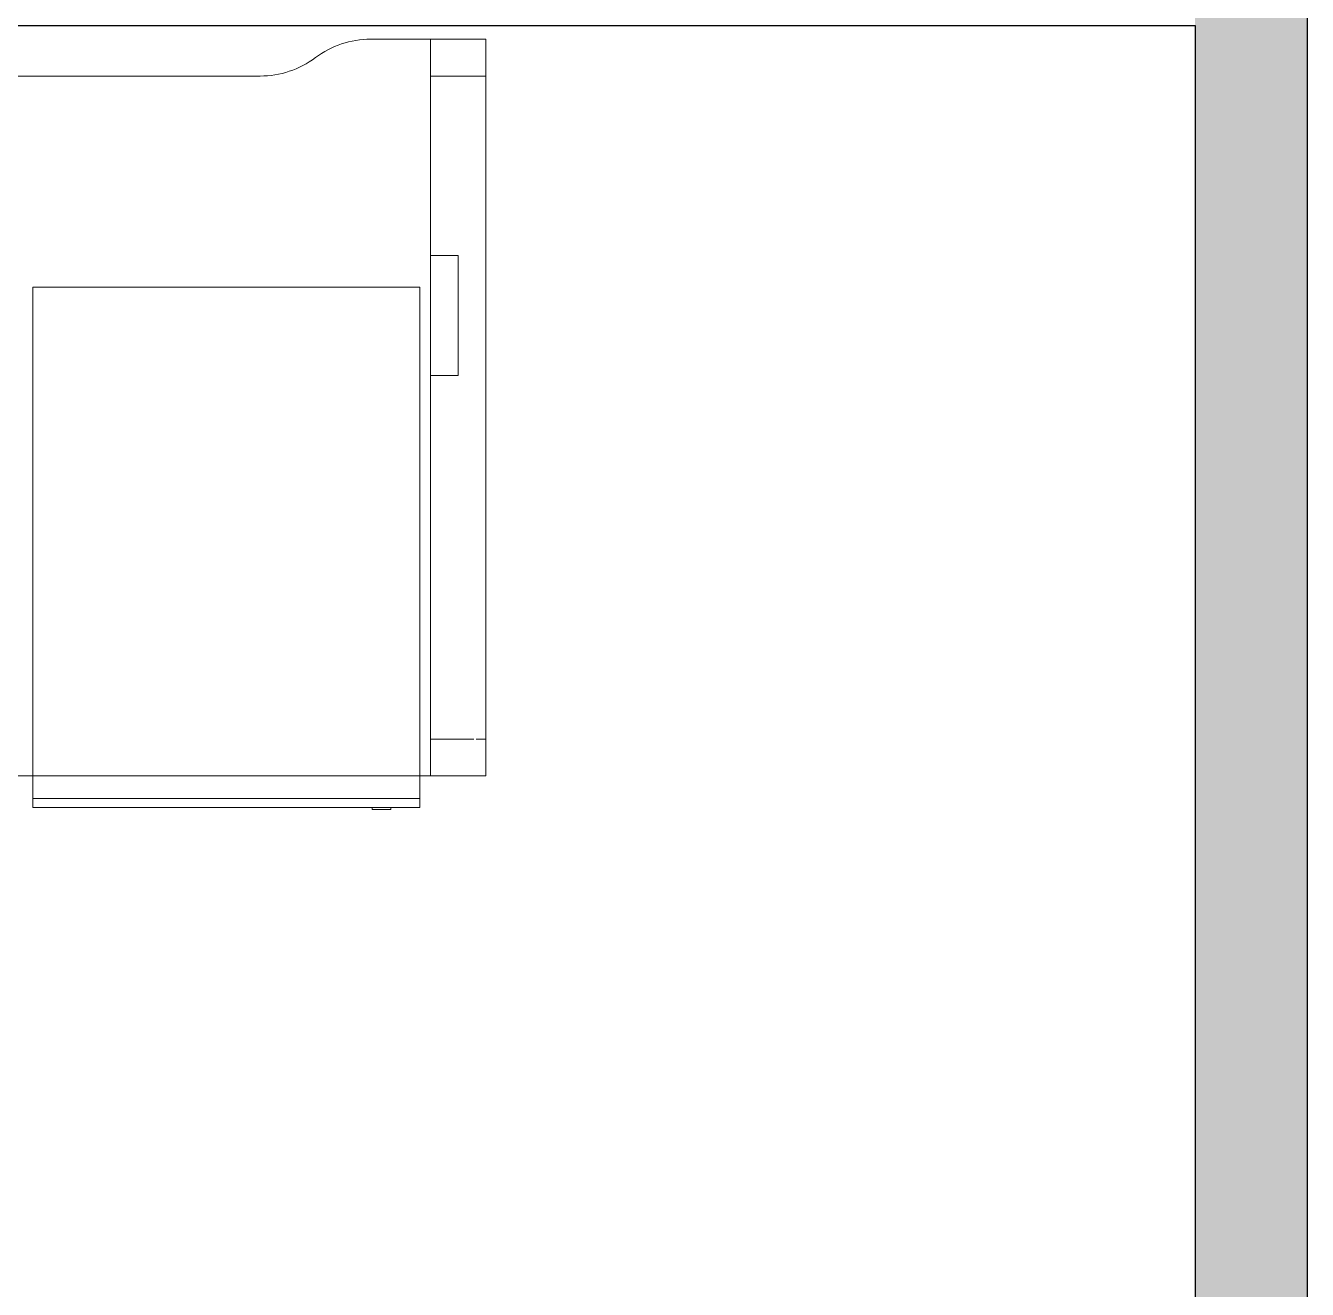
# Model space of a CAD drawing. Header units: millimetres. Extents: x 155927 to 326028, y -36033 to 97293.
# Drawn here: x 171548 to 172939, y 19285 to 20658 of the extents above; entities that cross this region are included whole.
import ezdxf

# ---------------------------------------------------------------- set-up
doc = ezdxf.new("R2010")
doc.units = ezdxf.units.MM
doc.header["$MEASUREMENT"] = 0
for name, color, linetype, lineweight in [('A-WALL', 7, 'CONTINUOUS', 9), ('A-WALL-PATT', 7, 'CONTINUOUS', 9), ('I-FURN', 8, 'CONTINUOUS', 9), ('I-WALL', 7, 'CONTINUOUS', 9)]:
    doc.layers.add(name, color=color, linetype=linetype, lineweight=lineweight)

msp = doc.modelspace()

# ---------------------------------------------------------------- hatches: boundary and pattern name
at = {"layer": 'A-WALL-PATT'}
msp.add_hatch(color=256, dxfattribs=at).paths.add_polyline_path([(172939.2, 16107.6), (172939.2, 25907.6), (172817.2, 25907.6), (172817.2, 16107.6)], flags=0)

# ---------------------------------------------------------------- linework, layer by layer
at = {"layer": 'A-WALL', "lineweight": 30}
for p, q in [((172939.2, 16229.6), (172939.2, 25785.6)), ((172817.2, 20657.6), (172817.2, 16107.6))]:
    msp.add_line(p, q, dxfattribs=at)
at = {"layer": 'I-FURN'}
for p, q in [((172047.2, 20642.9), (171922.2, 20642.9)), ((171922.2, 20642.9), (172047.2, 20642.9)), ((171987.2, 20407.9), (171987.2, 20642.9)), ((171987.2, 20642.9), (171987.2, 20602.9)), ((171987.2, 20642.9), (172047.2, 20642.9)), ((171987.2, 20642.9), (172047.2, 20642.9)), ((172047.2, 20642.9), (172047.2, 19842.9)), ((172047.2, 20602.9), (172047.2, 20642.9)), ((172047.2, 19842.9), (172047.2, 20642.9)), ((172047.2, 20642.9), (172047.2, 19842.9)), ((171802.2, 20602.9), (170892.2, 20602.9)), ((170892.2, 20602.9), (171802.2, 20602.9)), ((171987.2, 20602.9), (171987.2, 19882.9)), ((171987.2, 20602.9), (172047.2, 20602.9)), ((171987.2, 20602.9), (172047.2, 20602.9)), ((172047.2, 19882.9), (172047.2, 20602.9)), ((171987.2, 20277.9), (171987.2, 20407.9)), ((171987.2, 20407.9), (172017.2, 20407.9)), ((171987.2, 20407.9), (172017.2, 20407.9)), ((172017.2, 20407.9), (172017.2, 20277.9)), ((172017.2, 20277.9), (172017.2, 20407.9)), ((171555.6, 20373.6), (171555.6, 19842.9)), ((171975.6, 20373.6), (171555.6, 20373.6)), ((171975.6, 19842.9), (171975.6, 20373.6)), ((171987.2, 19842.9), (171987.2, 20277.9)), ((172017.2, 20277.9), (171987.2, 20277.9)), ((171987.2, 20277.9), (172017.2, 20277.9)), ((171987.2, 19882.9), (172034.3, 19882.9)), ((171987.2, 19882.9), (172034.3, 19882.9)), ((171987.2, 19882.4), (171987.2, 19842.9)), ((172036.6, 19882.9), (172047.2, 19882.9)), ((172036.6, 19882.9), (172047.2, 19882.9)), ((172047.2, 19842.9), (172047.2, 19882.9)), ((170647.2, 19842.9), (172047.2, 19842.9)), ((172047.2, 19842.9), (170647.2, 19842.9)), ((171555.6, 19842.9), (171555.6, 19818.6)), ((171975.6, 19818.6), (171975.6, 19842.9)), ((172047.2, 19842.9), (171987.2, 19842.9)), ((171987.2, 19842.9), (172047.2, 19842.9)), ((171975.6, 19818.6), (171555.6, 19818.6)), ((171555.6, 19818.6), (171555.6, 19808.6)), ((171555.6, 19818.6), (171975.6, 19818.6)), ((171975.6, 19808.6), (171975.6, 19818.6)), ((171555.6, 19808.6), (171975.6, 19808.6)), ((171924, 19808.6), (171924, 19806.6)), ((171924, 19806.6), (171944, 19806.6)), ((171944, 19806.6), (171924, 19806.6)), ((171944, 19806.6), (171944, 19808.6))]:
    msp.add_line(p, q, dxfattribs=at)
for centre, start, end in [((171922.2, 20542.9), 90, 126.8699), ((171922.2, 20542.9), 90, 126.8699), ((171802.2, 20702.9), 270, 306.8699), ((171802.2, 20702.9), 270, 306.8699)]:
    msp.add_arc(centre, 100, start, end, dxfattribs=at)
at = {"layer": 'I-WALL', "lineweight": 30}
msp.add_line((167434.8, 20657.6), (172817.2, 20657.6), dxfattribs=at)

doc.saveas('drawing.dxf')
